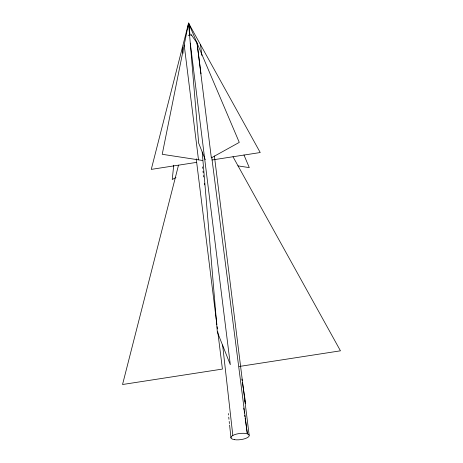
<?xml version="1.0" encoding="UTF-8"?>
<svg xmlns="http://www.w3.org/2000/svg" width="463" height="463" viewBox="0 0 463 463"><rect width="100%" height="100%" fill="white"/><g stroke="black" fill="none" stroke-linecap="round" stroke-linejoin="round"><path stroke-width="0.69" d="M173.735 165.204L172.236 179.528L175.957 177.462M188.441 24.556L188.586 23.15L260.235 152.535L212.037 159.984M188.198 35.304L191.398 34.939L197.035 43.024L211.336 157.866L239.273 142.39L188.586 23.15L162.224 154.301L202.453 160.453M190.229 27.057L188.586 23.15L151.274 169.383L196.671 162.363M178.51 165.169L122.539 384.516L222.419 369.075L217.772 331.751M239.186 366.482L340.461 350.821L232.993 156.749M237.901 165.876L249.285 167.612L243.972 154.978M191.398 34.939L191.879 35.038M205.283 159.77L198.673 143.119L188.586 23.15L188.806 24.551M244.603 400.674L245.662 403.342L242.433 382.641M189.245 27.358L189.57 29.458M241.877 379.07L242.103 380.499M243.741 408.088L244.042 410.235M244.244 411.671L244.441 413.1M244.742 415.247L244.944 416.683M245.147 418.112L247.358 433.872L211.718 157.05M197.035 43.024L201.006 73.86M200.531 44.714L201.868 55.479M214.386 155.967L249.163 435.168M188.586 23.15L190.021 34.632M190.27 43.146L230.319 364.699L217.338 331.994L202.215 152.038M184.193 45.009L198.5 159.851M182.37 47.521L183.082 53.262M196.225 158.774L216.875 324.575M217.147 326.728L217.413 328.88M202.528 166.911L202.69 168.347M203.014 171.223L203.176 172.658M203.5 175.529L203.662 176.964M204.391 183.429L204.553 184.864M222.622 344.987L232.825 435.463M228.334 413.54L228.49 414.975M228.728 417.134L228.965 419.287M229.197 421.446L229.434 423.604M229.59 425.04L231.002 437.975M234.498 439.671A9.219 3.108 -7.1 0 0 249.158 435.984A9.219 3.108 -7.1 0 0 236.593 434.062A9.219 3.108 -7.1 0 0 234.498 439.671"/></g></svg>
